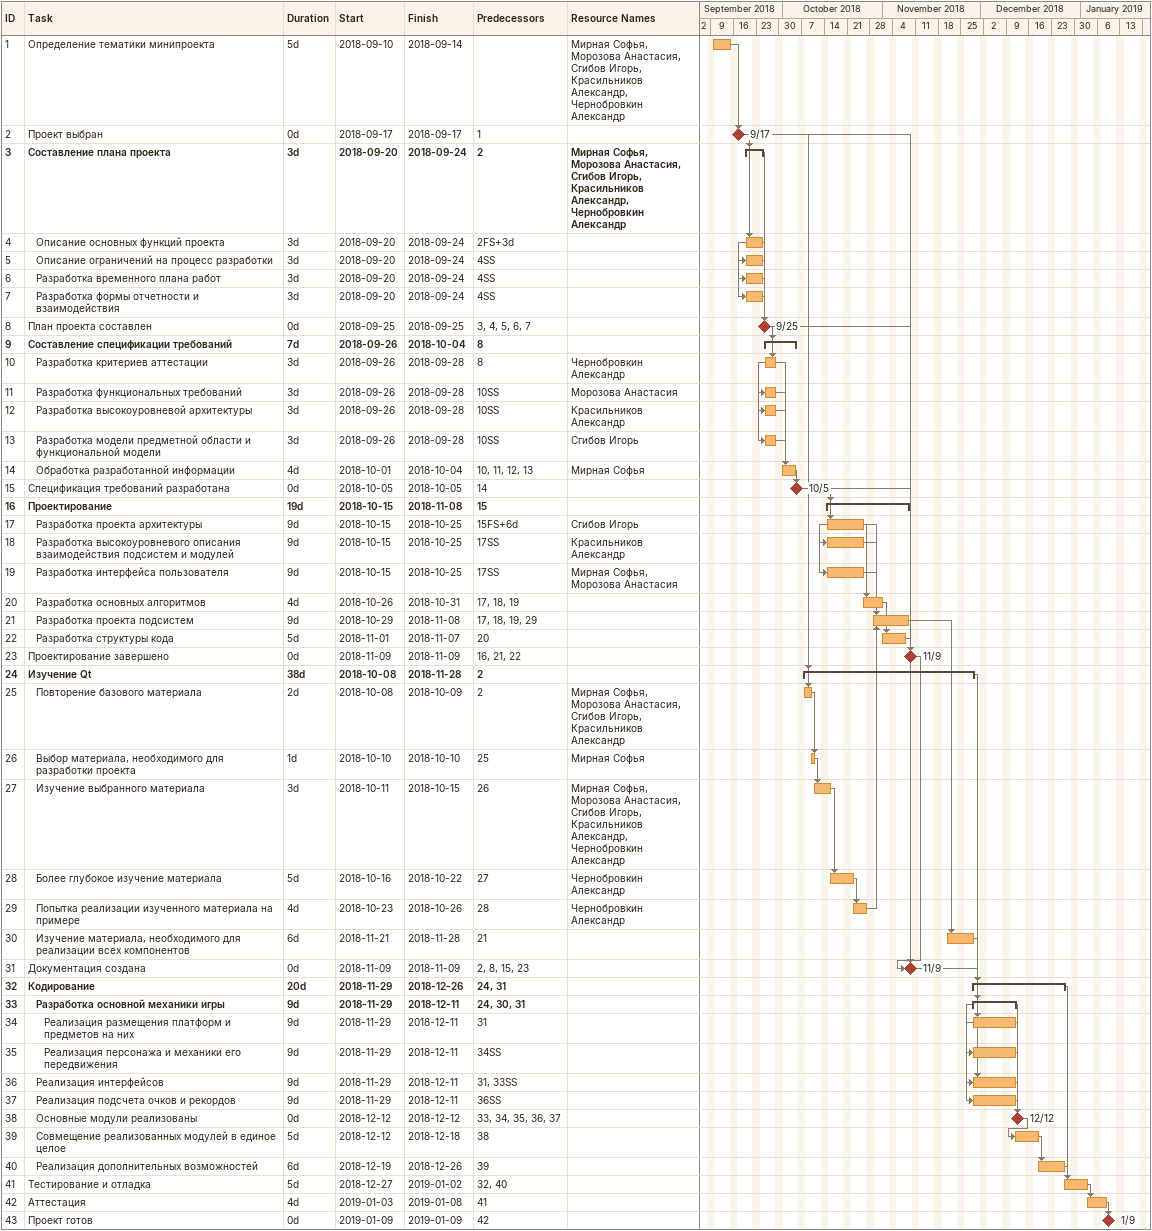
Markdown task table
| ID | Level | Task | Duration | Start | Finish | Predecessors | Resources |
|---|---|---|---|---|---|---|---|
| 1 | 1 | Определение тематики минипроекта | 5d | 2018-09-10 | 2018-09-14 |  | Мирная Софья, Морозова Анастасия, Сгибов Игорь, Красильников Александр, Чернобровкин Александр |
| 2 | 1 | Проект выбран | 0d | 2018-09-17 | 2018-09-17 | 1 |  |
| 3 | 1 | **Составление плана проекта** | 3d | 2018-09-20 | 2018-09-24 | 2 | Мирная Софья, Морозова Анастасия, Сгибов Игорь, Красильников Александр, Чернобровкин Александр |
| 4 | 2 | Описание основных функций проекта | 3d | 2018-09-20 | 2018-09-24 | 2FS+3d |  |
| 5 | 2 | Описание ограничений на процесс разработки | 3d | 2018-09-20 | 2018-09-24 | 4SS |  |
| 6 | 2 | Разработка временного плана работ | 3d | 2018-09-20 | 2018-09-24 | 4SS |  |
| 7 | 2 | Разработка формы отчетности и взаимодействия | 3d | 2018-09-20 | 2018-09-24 | 4SS |  |
| 8 | 1 | План проекта составлен | 0d | 2018-09-25 | 2018-09-25 | 3, 4, 5, 6, 7 |  |
| 9 | 1 | **Составление спецификации требований** | 7d | 2018-09-26 | 2018-10-04 | 8 |  |
| 10 | 2 | Разработка критериев аттестации | 3d | 2018-09-26 | 2018-09-28 | 8 | Чернобровкин Александр |
| 11 | 2 | Разработка функциональных требований | 3d | 2018-09-26 | 2018-09-28 | 10SS | Морозова Анастасия |
| 12 | 2 | Разработка высокоуровневой архитектуры | 3d | 2018-09-26 | 2018-09-28 | 10SS | Красильников Александр |
| 13 | 2 | Разработка модели предметной области и функциональной модели | 3d | 2018-09-26 | 2018-09-28 | 10SS | Сгибов Игорь |
| 14 | 2 | Обработка разработанной информации | 4d | 2018-10-01 | 2018-10-04 | 10, 11, 12, 13 | Мирная Софья |
| 15 | 1 | Спецификация требований разработана | 0d | 2018-10-05 | 2018-10-05 | 14 |  |
| 16 | 1 | **Проектирование** | 19d | 2018-10-15 | 2018-11-08 | 15 |  |
| 17 | 2 | Разработка проекта архитектуры | 9d | 2018-10-15 | 2018-10-25 | 15FS+6d | Сгибов Игорь |
| 18 | 2 | Разработка высокоуровневого описания взаимодействия подсистем и модулей | 9d | 2018-10-15 | 2018-10-25 | 17SS | Красильников Александр |
| 19 | 2 | Разработка интерфейса пользователя | 9d | 2018-10-15 | 2018-10-25 | 17SS | Мирная Софья, Морозова Анастасия |
| 20 | 2 | Разработка основных алгоритмов | 4d | 2018-10-26 | 2018-10-31 | 17, 18, 19 |  |
| 21 | 2 | Разработка проекта подсистем | 9d | 2018-10-29 | 2018-11-08 | 17, 18, 19, 29 |  |
| 22 | 2 | Разработка структуры кода | 5d | 2018-11-01 | 2018-11-07 | 20 |  |
| 23 | 1 | Проектирование завершено | 0d | 2018-11-09 | 2018-11-09 | 16, 21, 22 |  |
| 24 | 1 | **Изучение Qt** | 38d | 2018-10-08 | 2018-11-28 | 2 |  |
| 25 | 2 | Повторение базового материала | 2d | 2018-10-08 | 2018-10-09 | 2 | Мирная Софья, Морозова Анастасия, Сгибов Игорь, Красильников Александр |
| 26 | 2 | Выбор материала, необходимого для разработки проекта | 1d | 2018-10-10 | 2018-10-10 | 25 | Мирная Софья |
| 27 | 2 | Изучение выбранного материала | 3d | 2018-10-11 | 2018-10-15 | 26 | Мирная Софья, Морозова Анастасия, Сгибов Игорь, Красильников Александр, Чернобровкин Александр |
| 28 | 2 | Более глубокое изучение материала | 5d | 2018-10-16 | 2018-10-22 | 27 | Чернобровкин Александр |
| 29 | 2 | Попытка реализации изученного материала на примере | 4d | 2018-10-23 | 2018-10-26 | 28 | Чернобровкин Александр |
| 30 | 2 | Изучение материала, необходимого для реализации всех компонентов | 6d | 2018-11-21 | 2018-11-28 | 21 |  |
| 31 | 1 | Документация создана | 0d | 2018-11-09 | 2018-11-09 | 2, 8, 15, 23 |  |
| 32 | 1 | **Кодирование** | 20d | 2018-11-29 | 2018-12-26 | 24, 31 |  |
| 33 | 2 | **Разработка основной механики игры** | 9d | 2018-11-29 | 2018-12-11 | 24, 30, 31 |  |
| 34 | 3 | Реализация размещения платформ и предметов на них | 9d | 2018-11-29 | 2018-12-11 | 31 |  |
| 35 | 3 | Реализация персонажа и механики его передвижения | 9d | 2018-11-29 | 2018-12-11 | 34SS |  |
| 36 | 2 | Реализация интерфейсов | 9d | 2018-11-29 | 2018-12-11 | 31, 33SS |  |
| 37 | 2 | Реализация подсчета очков и рекордов | 9d | 2018-11-29 | 2018-12-11 | 36SS |  |
| 38 | 2 | Основные модули реализованы | 0d | 2018-12-12 | 2018-12-12 | 33, 34, 35, 36, 37 |  |
| 39 | 2 | Совмещение реализованных модулей в единое целое | 5d | 2018-12-12 | 2018-12-18 | 38 |  |
| 40 | 2 | Реализация дополнительных возможностей | 6d | 2018-12-19 | 2018-12-26 | 39 |  |
| 41 | 1 | Тестирование и отладка | 5d | 2018-12-27 | 2019-01-02 | 32, 40 |  |
| 42 | 1 | Аттестация | 4d | 2019-01-03 | 2019-01-08 | 41 |  |
| 43 | 1 | Проект готов | 0d | 2019-01-09 | 2019-01-09 | 42 |  |
